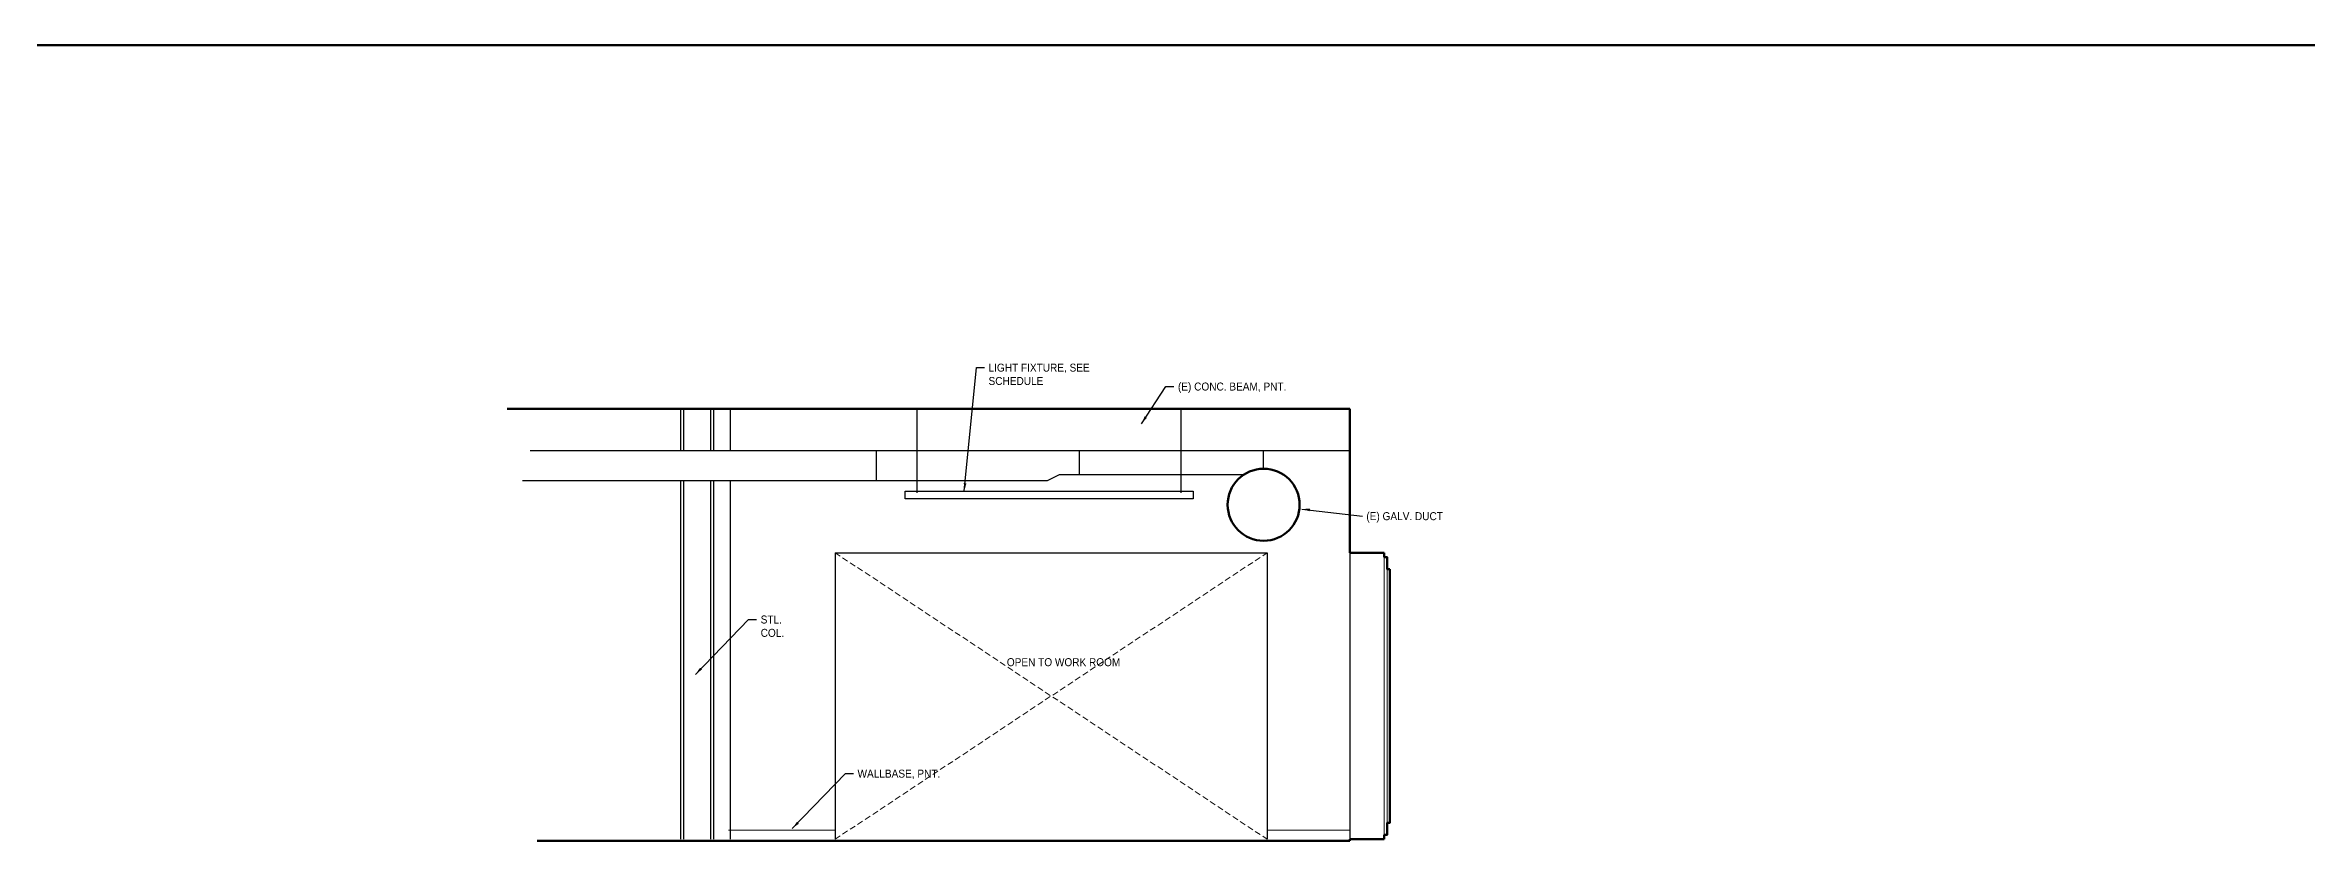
# Model space of a CAD drawing. Header units: inches. Extents: x -3027 to 6920, y -6604 to 320.
# Drawn here: x 552 to 1306, y -3600 to -3335 of the extents above; entities that cross this region are included whole.
import ezdxf

# ---------------------------------------------------------------- set-up
doc = ezdxf.new("R2010")
doc.units = ezdxf.units.IN
doc.header["$LTSCALE"] = 4
doc.header["$MEASUREMENT"] = 0
doc.linetypes.add('DASHED', pattern=[0.75, 0.5, -0.25])
doc.layers.get('0').update_dxf_attribs({"linetype": 'CONTINUOUS'})
for name, color, linetype, lineweight in [('A-ELEV-2', 5, 'CONTINUOUS', 25), ('A-ELEV-3', 8, 'CONTINUOUS', 15), ('A-ELEV-BYND', 9, 'DASHED', 9), ('A-ELEV-CUT', 3, 'CONTINUOUS', 50)]:
    doc.layers.add(name, color=color, linetype=linetype, lineweight=lineweight)
doc.layers.add('A-NOTE-DIM-3_8', color=8, linetype='CONTINUOUS')
doc.styles.add('3_8SM', font='swisse.ttf', dxfattribs={"width": 0.9, "height": 2.666667})
doc.dimstyles.new('DIM3_8$7', dxfattribs={"dimtxt": 2.666667, "dimasz": 2.666667, "dimexe": 1.333333, "dimexo": 1.333333, "dimgap": 1.333333, "dimtad": 0, "dimdec": 4, "dimzin": 11, "dimdsep": 46, "dimlunit": 4, "dimtxsty": '3_8SM', "dimblk": 'ARCHTICK', "dimcen": 2.666667, "dimdle": 1.333333, "dimclrd": 8, "dimclre": 8, "dimclrt": 8, "dimadec": 0, "dimazin": 0, "dimtfac": 4, "dimtdec": 4, "dimtofl": 0, "dimtmove": 1, "dimatfit": 3, "dimfxl": 1, "dimfrac": 2, "dimtzin": 0, "dimarcsym": 0})

# ---------------------------------------------------------------- blocks, each defined once
blk = doc.blocks.new('_ARCHTICK')
at = {"color": 0, "linetype": 'ByBlock', "const_width": 0.15}
blk.add_lwpolyline([(-0.5, -0.5), (0.5, 0.5)], dxfattribs=at)

msp = doc.modelspace()

# ---------------------------------------------------------------- linework, layer by layer
at = {"layer": 'A-ELEV-2'}
for p, q in [((764.1254, -3456), (764.1254, -3470)), ((765.1254, -3456), (765.1254, -3470)), ((774.1254, -3456), (774.1254, -3470)), ((775.1254, -3456), (775.1254, -3470)), ((780.6254, -3456), (780.6254, -3470)), ((842.92494, -3484), (842.92494, -3456)), ((930.92494, -3484), (930.92494, -3456)), ((987.1254, -3470), (714.04057, -3470)), ((829.3699, -3480), (829.3699, -3470)), ((897.0636, -3478), (897.0636, -3470)), ((958.41101, -3476), (958.41101, -3470)), ((886.32191, -3480), (711.47277, -3480)), ((764.1254, -3480), (764.1254, -3599.5)), ((765.1254, -3480), (765.1254, -3599.5)), ((774.1254, -3480), (774.1254, -3599.5)), ((775.1254, -3480), (775.1254, -3599.5)), ((780.6254, -3480), (780.6254, -3599.5)), ((890.32191, -3478), (886.32191, -3480)), ((951.77776, -3478), (890.32191, -3478)), ((815.6254, -3504), (815.6254, -3599.5)), ((815.6254, -3504), (959.6254, -3504)), ((959.6254, -3504), (959.6254, -3599.5)), ((987.1254, -3504), (987.1254, -3599.5))]:
    msp.add_line(p, q, dxfattribs=at)
msp.add_lwpolyline([(838.92494, -3483.5), (934.92494, -3483.5), (934.92494, -3486), (838.92494, -3486)], close=True, dxfattribs=at)
at = {"layer": 'A-ELEV-3'}
for p, q in [((998.6252, -3505.5), (998.6252, -3598)), ((999.6252, -3509.5), (999.6252, -3594)), ((815.6254, -3596.5), (780.1254, -3596.5)), ((843.1254, -3600), (845.1254, -3600)), ((881.1254, -3600), (885.1254, -3600)), ((959.6254, -3596.5), (987.1254, -3596.5))]:
    msp.add_line(p, q, dxfattribs=at)
at = {"layer": 'A-ELEV-BYND'}
for p, q in [((815.6254, -3504), (959.6254, -3599.5)), ((815.6254, -3599.5), (959.6254, -3504))]:
    msp.add_line(p, q, dxfattribs=at)
at = {"layer": 'A-ELEV-CUT'}
for p, q in [((-1381.1, -3334.85), (4858.025, -3334.85)), ((987.1254, -3456), (706.33718, -3456)), ((987.1254, -3504), (987.1254, -3456)), ((998.6252, -3504), (987.1254, -3504)), ((998.6252, -3504), (998.6252, -3505.5)), ((987.1254, -3600), (716.28741, -3600)), ((834.37718, -3600), (971.87362, -3600)), ((998.6252, -3599.5), (987.1254, -3599.5)), ((987.1254, -3600), (987.1254, -3599.5)), ((998.6252, -3599.5), (998.6252, -3598))]:
    msp.add_line(p, q, dxfattribs=at)
for points in [[(998.6252, -3505.5), (999.6252, -3505.5), (999.6252, -3509.5), (1000.5002, -3509.5)], [(998.6252, -3598), (999.6252, -3598), (999.6252, -3594), (1000.5002, -3594), (1000.5002, -3509.5)]]:
    msp.add_lwpolyline(points, dxfattribs=at)
msp.add_circle((958.41101, -3488), 12, dxfattribs=at)

# ---------------------------------------------------------------- texts
at = {"layer": 'A-NOTE-DIM-3_8', "width": 36, "attachment_point": 1, "style": '3_8SM'}
for s, insert, char_height in [('LIGHT FIXTURE, SEE SCHEDULE', (866.73735, -3440.97515), 2.6666667), ('(E) CONC. BEAM, PNT.', (929.85332, -3447.27079), 2.6666667), ('(E) GALV. DUCT', (992.63548, -3490.47638), 2.6666667), ('STL.\\PCOL.', (790.80305, -3524.91898), 2.666667), ('OPEN TO WORK ROOM', (872.8418, -3539.1383), 2.6666667), ('WALLBASE, PNT.', (823.08459, -3576.28886), 2.6666667)]:
    msp.add_mtext(s, dxfattribs=dict(at, insert=insert, char_height=char_height))

# ---------------------------------------------------------------- leaders
at = {"layer": 'A-NOTE-DIM-3_8', "annotation_type": 0, "has_hookline": 1, "hookline_direction": 0}
for points, text_width in [([(858.65884, -3483.5), (862.73735, -3442.30849), (865.40401, -3442.30849)], 28.28884), ([(917.66771, -3460.99769), (925.85332, -3448.60413), (928.51999, -3448.60413)], 30.67424), ([(971.14161, -3489.42421), (991.30214, -3491.80972)], 28.10061), ([(769.06425, -3544.54422), (786.80305, -3526.25231), (789.46972, -3526.25231)], 8.44787), ([(801.34579, -3595.9141), (819.08459, -3577.62219), (821.75126, -3577.62219)], 30.85923)]:
    msp.add_leader(points, dimstyle='DIM3_8$7', override={"dimgap": 1.333333, "dimtad": 0}, dxfattribs=dict(at, text_width=text_width))

doc.saveas('drawing.dxf')
